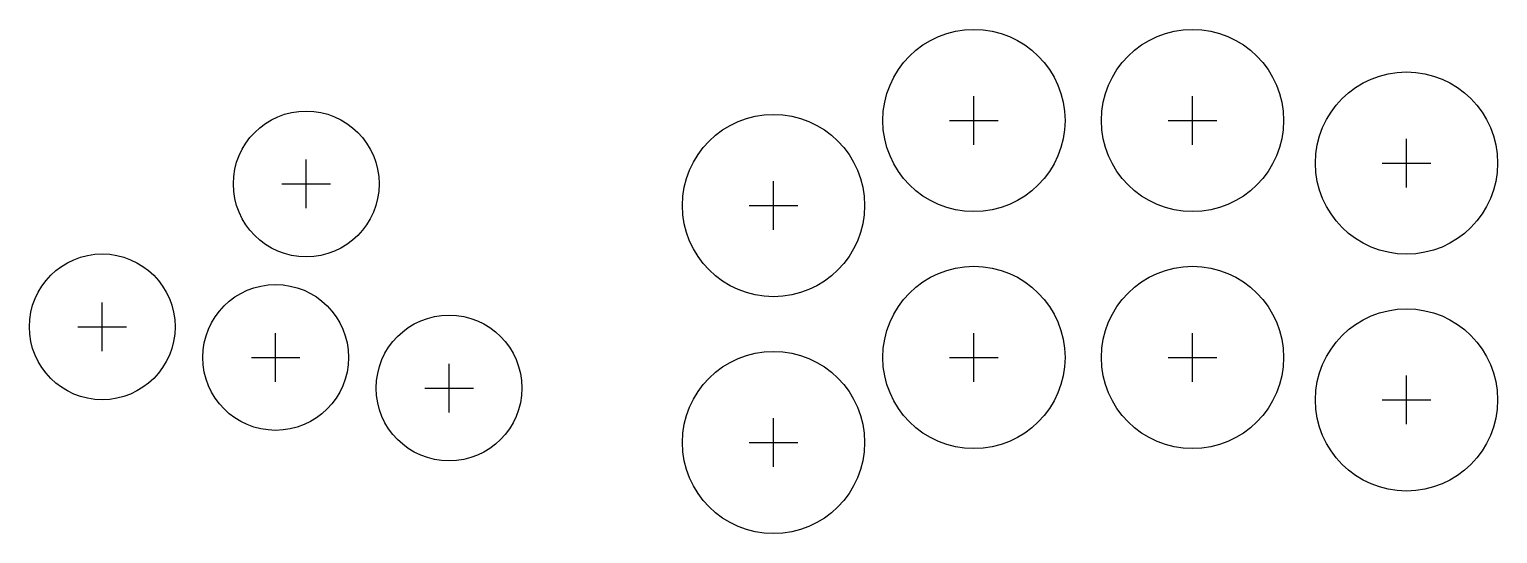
# Model space of a CAD drawing. Header units: millimetres. Extents: x -41 to 201, y -29 to 54.
import ezdxf

# ---------------------------------------------------------------- set-up
doc = ezdxf.new("R2010")
doc.units = ezdxf.units.MM
for name, color, linetype in [('BUTTONS_24', 1, 'Continuous'), ('BUTTONS_30', 5, 'Continuous'), ('REFERENCE', 8, 'Continuous')]:
    doc.layers.add(name, color=color, linetype=linetype)

msp = doc.modelspace()

# ---------------------------------------------------------------- linework, layer by layer
at = {"layer": 'BUTTONS_24'}
for centre in [(5.0358, 28.5594), (-28.5594, 5.0358), (0, 0), (28.5594, -5.0358)]:
    msp.add_circle(centre, 12, dxfattribs=at)
at = {"layer": 'BUTTONS_30'}
for centre in [(115, 39), (151, 39), (186.25, 32), (82, 25), (115, 0), (151, 0), (186.25, -7), (82, -14)]:
    msp.add_circle(centre, 15, dxfattribs=at)
at = {"layer": 'REFERENCE'}
for p, q in [((115, 35), (115, 43)), ((151, 35), (151, 43)), ((111, 39), (119, 39)), ((147, 39), (155, 39)), ((186.25, 28), (186.25, 36)), ((5.0358, 24.5594), (5.0358, 32.5594)), ((182.25, 32), (190.25, 32)), ((1.0358, 28.5594), (9.0358, 28.5594)), ((82, 21), (82, 29)), ((78, 25), (86, 25)), ((-28.5594, 1.0358), (-28.5594, 9.0358)), ((-32.5594, 5.0358), (-24.5594, 5.0358)), ((0, -4), (0, 4)), ((115, -4), (115, 4)), ((151, -4), (151, 4)), ((-4, 0), (4, 0)), ((111, 0), (119, 0)), ((147, 0), (155, 0)), ((28.5594, -9.0358), (28.5594, -1.0358)), ((186.25, -11), (186.25, -3)), ((24.5594, -5.0358), (32.5594, -5.0358)), ((182.25, -7), (190.25, -7)), ((82, -18), (82, -10)), ((78, -14), (86, -14))]:
    msp.add_line(p, q, dxfattribs=at)

doc.saveas('drawing.dxf')
